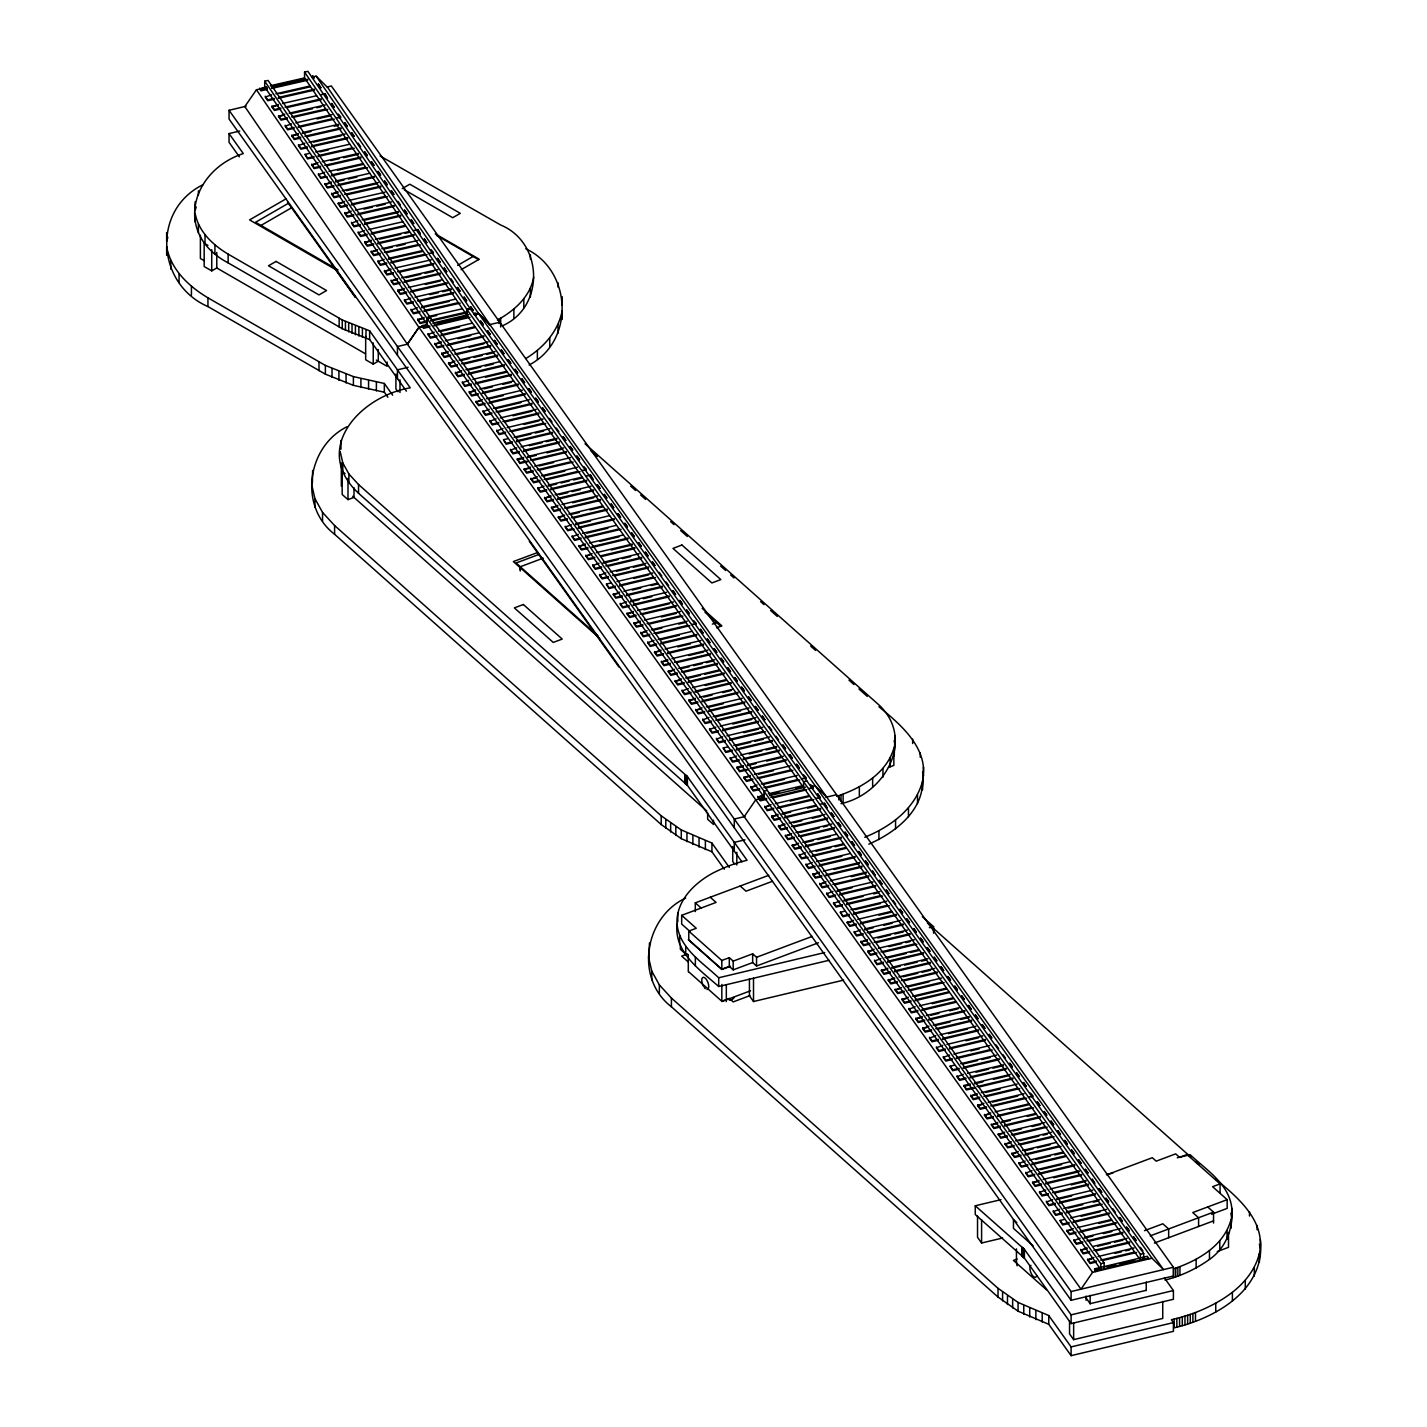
<?xml version="1.0" encoding="UTF-8"?>
<svg xmlns="http://www.w3.org/2000/svg" width="1427" height="1427" viewBox="0 0 1427 1427"><rect width="100%" height="100%" fill="white"/><g stroke="black" fill="none" stroke-linecap="round" stroke-linejoin="round"><path stroke-width="1.5" d="M387.912 397.241L384.327 392.211L353.397 385.344L325.374 374.159L207.95 306.573C156.399 284.258 151.458 210.019 202.991 184.707M406.427 391.159L369.629 339.555L342.266 328.692L228.142 262.871C173.256 234.028 191.182 170.669 243.286 153.563L229.051 133.585L239.7 131.052M341.338 486.161L341.338 462.847M353.985 487.677L353.985 497.399L347.992 499.628L342.159 494.455L342.159 471.142L345.084 473.728M378.28 349.561L378.28 361.209L373.232 364.117L365.669 359.747L365.669 336.451M529.114 364.973C575.027 341.374 572.191 270.345 525.814 248.815M749.443 978.868L749.443 995.814L753.51 1001.522L843.607 980.117M753.51 1001.522L753.51 978.226M724.345 869.204L711.93 851.794L681.268 838.666L661.2 824.538L334.596 534.287C298.404 506.46 307.073 446.526 347.029 426.727M312.37 483.218L312.638 470.464M741.951 861.854L687.386 785.296L358.534 493.26C311.068 448.934 360.442 396.135 410.262 387.823L369.629 330.814L342.266 319.951L228.142 254.131C212.801 244.962 198.353 231.477 195.107 213.122L195.107 221.881M1215.768 1179.273C1237.958 1197.503 1266.231 1221.227 1259.381 1253.602C1251.55 1283.765 1222.796 1301.816 1195.487 1312.519C1187.621 1315.462 1179.558 1317.834 1171.371 1319.761L1173.404 1322.597L1173.404 1331.337L1071.106 1355.65L1048.756 1324.31L1018.075 1311.181L998.026 1297.054L671.421 1006.802C634.373 978.316 644.612 917.293 685.691 898.029M649.053 957.749L649.463 942.962M829.033 960.282L718.691 986.503C700.3 970.199 673.954 952.362 677.022 924.214C675.774 901.275 693.986 883.384 712.697 873.163C723.65 867.634 735.083 863.014 747.07 860.285L687.386 776.556L358.534 484.52L348.901 473.996L342.819 462.972L340.215 451.699M841.02 803.651C885.899 793.983 916.865 736.831 876.677 702.94L585.052 443.779M894.23 755.757L894.997 735.743M868.811 844.16C894.265 833.083 922.948 811.535 922.556 781.104C929.405 748.711 901.133 725.005 878.943 706.757M922.556 789.845L923.519 767.012M1164.949 1280.126C1180.914 1276.059 1196.094 1269.031 1209.472 1259.399C1226.31 1247.715 1233.392 1228.058 1231.822 1208.259C1229.236 1183.893 1206.35 1170.051 1190.172 1154.711L1177.275 1157.779M1231.055 1228.255L1231.822 1208.259M1174.136 1319.083L1174.136 1327.823C1216.428 1317.942 1266.017 1289.17 1260.344 1239.528M167.833 237.31L166.656 241.288L166.656 232.547M196.213 206.933L195.107 210.643L195.107 201.885M497.452 320.023C514.148 310.854 530.166 296.834 533.698 277.23M502.322 325.838C545.043 307.215 543.473 242.608 500.663 225.002L380.117 155.971M525.814 358.516C543.312 347.885 558.332 331.332 562.149 310.694L562.149 319.434M836.793 796.355C861.07 788.186 887.112 773.398 894.23 746.999M864.744 837.257C890.073 827.018 915.331 808.806 922.556 781.104M1173.618 1277.593L1173.618 1268.853C1197.877 1260.665 1223.938 1245.896 1231.055 1219.514M744.18 816.69L755.739 799.816L764.212 797.8M474.067 314.208L478.313 313.191L489.853 324.571L1163.504 1269.584L1151.964 1258.204L1092.565 1272.313L1081.006 1289.187L407.355 344.175L244.82 106.561L256.432 89.776L267.099 87.35M286.113 198.799L249.582 219.901L335.63 269.578L355.448 297.387L287.54 202.135M288.361 203.33L255.54 222.291L338.056 269.917M260.998 225.43L291.875 207.593M207.95 245.39L204.168 243.214L204.168 266.51L211.731 270.88L216.779 267.973L216.779 252.436M402.253 188.578L409.817 184.208L460.297 213.336L452.716 217.707L404.126 189.648M457.621 265.404L473.068 256.485M461.153 269.667L479.222 259.232L435.235 233.832M539.014 554.407L516.075 563.005L597.913 635.746M520.284 570.122L520.284 566.751L543.223 558.135M712.376 624.116L716.55 622.547M716.586 627.844L721.866 625.864L702.155 608.366M888.468 767.423L893.855 765.389L893.855 754.794M695.306 911.585L695.306 902.845L768.761 875.304M689.776 931.26L681.678 924.072L681.678 915.331L716.086 902.417L710.254 897.244M772.542 881.244L746.018 891.197L740.185 886.006M818.456 942.783L756.542 966.008L752.653 962.565L733.193 969.861L729.304 966.4L721.83 969.201L688.777 939.84L688.777 931.1L696.269 928.281L681.678 915.331M687.511 953.932L681.678 956.126L688.153 961.887M688.777 931.1L721.83 960.46L729.304 957.66L733.193 961.12L733.193 969.861M733.193 961.12L752.653 953.825L756.542 957.267L756.542 966.008M730.463 966.257L721.83 969.504L688.296 939.697M756.542 957.267L812.266 936.38M750.495 990.802L721.83 1001.54L721.83 984.452M749.888 995.636L733.193 1001.915L729.304 998.454L721.83 1001.255L688.777 971.876M1106.906 1174.742L1152.303 1157.707L1156.191 1161.168L1175.652 1153.872L1179.54 1157.333L1187.014 1154.514L1220.067 1183.893L1220.067 1192.633M1017.183 1259.006L1013.455 1260.416L1046.508 1289.794M1220.067 1183.893L1212.593 1186.693L1227.166 1199.661L1227.166 1208.401L1211.612 1214.234M1144.472 1230.68L1162.827 1223.795L1168.659 1228.968L1168.659 1237.708M1227.166 1199.661L1192.758 1212.558L1198.591 1217.748L1198.591 1226.489M1150.287 1235.853L1213.539 1212.129L1213.539 1223.064M1154.372 1243.078L1213.556 1220.87M1217.285 1251.533L1228.504 1247.323L1228.504 1232.482M537.373 552.606L513.345 561.578L599.697 638.333M327.086 86.993L331.349 85.977L1173.404 1267.247L1173.404 1275.988L1071.106 1300.282L229.051 119.03L229.051 110.289L246.104 106.222M264.726 81.196L427.279 318.81L430.597 318.043L268.044 80.429L264.726 81.196L264.726 87.011L427.279 324.642L427.155 318.649L430.455 317.864L1104.106 1262.877L1104.106 1268.692M466.754 309.231L1140.405 1254.244L1140.405 1260.077L466.754 315.064L466.754 309.231L470.054 308.446L1143.705 1253.459L1143.705 1259.292L1142.349 1257.383M429.83 326.819L423.498 328.335L422.214 325.641L426.441 324.642M432.773 323.144L468.68 314.6M427.404 325.285L418.914 327.3L407.355 344.175L418.985 327.407L427.511 325.463M437.001 323.001L467.699 315.706M422.214 325.641L423.498 327.461L429.83 325.945M434.058 324.946L467.86 316.919M434.058 325.82L469.965 317.293M436.84 336.665L430.508 338.163L427.922 334.542L434.272 332.17M438.481 331.153L472.283 323.126M440.604 331.528L459.601 327.015M427.922 333.668L430.508 337.289L436.84 335.791M441.068 334.774L474.852 326.747M441.068 335.648L474.852 327.621M408.122 343.996L397.455 346.529L397.455 355.269M489.104 324.75L499.753 322.234M443.708 346.297L437.375 347.796L434.807 344.175L441.139 341.802M445.367 340.803L479.151 332.776M434.807 344.175L441.139 342.676M458.031 338.663L470.696 335.648M434.807 343.301L437.375 346.922L443.708 345.423M447.935 344.424L483.842 335.88M447.935 345.298L483.842 336.754M450.593 355.929L444.261 357.446L441.674 353.825L448.007 351.452M452.234 350.436L488.141 341.909M441.674 353.825L448.007 352.326M469.126 347.296L483.914 343.782M441.674 352.951L444.261 356.572L450.593 355.055M454.821 354.057L490.71 345.53M456.925 354.431L490.71 346.404M408.122 367.31L397.455 369.843L397.455 378.583M457.461 365.58L451.128 367.078L448.542 363.457L454.874 361.085M459.102 360.086L495.008 351.541M448.542 363.457L452.769 362.458M461.224 360.46L469.661 358.445M473.889 357.446L482.344 355.43M486.553 354.431L492.904 352.933M448.542 362.583L451.128 366.204L457.461 364.706M461.688 363.707L497.595 355.162M463.793 364.081L497.595 356.036M464.328 375.212L457.996 376.728L455.409 373.107L461.759 370.717M465.969 369.718L499.771 361.691M455.409 373.107L459.637 372.108M468.092 370.092L480.756 367.078M484.984 366.079L493.439 364.063M455.409 372.233L457.996 375.854L464.328 374.338M468.555 373.339L504.462 364.813M468.555 374.213L504.462 365.687M471.213 384.862L464.863 386.36L462.294 382.739L468.627 380.367M472.854 379.368L506.639 371.341M485.519 377.227L506.639 372.215M462.294 381.865L464.863 385.486L471.213 383.988M475.423 382.989L511.33 374.445M475.423 383.863L511.33 375.319M478.081 394.494L471.748 396.01L469.162 392.389L475.494 389.999M479.722 389L513.506 380.973M471.267 391.89L475.494 390.873M483.949 388.875L492.386 386.86M502.946 384.362L511.401 382.347M469.162 391.515L471.748 395.136L478.081 393.62M482.308 392.621L518.215 384.095M482.308 393.495L518.215 384.969M484.948 404.144L478.616 405.643L476.029 402.022L482.362 399.649M486.589 398.65L522.496 390.106M476.029 402.022L480.257 401.023M488.712 399.007L503.481 395.511M476.029 401.148L478.616 404.769L484.948 403.27M489.176 402.271L525.082 393.727M489.176 403.145L525.082 394.601M491.816 413.776L485.483 415.293L482.915 411.672L489.247 409.281M493.474 408.283L529.363 399.756M495.579 408.657L520.926 402.628M482.915 410.798L485.483 414.419L491.816 412.902M496.043 411.904L531.95 403.377M498.166 412.278L531.95 404.251M498.701 423.427L492.351 424.925L489.782 421.304L496.114 418.932M500.342 417.933L536.249 409.388M513.007 415.792L532.021 411.279M489.782 420.43L492.351 424.051L498.701 422.553M502.91 421.554L538.817 413.009M505.033 421.91L538.817 413.884M505.568 433.059L499.236 434.575L496.65 430.954L502.982 428.564M507.209 427.565L543.116 419.039M524.101 424.425L538.889 420.911M496.65 430.08L499.236 433.701L505.568 432.185M509.796 431.186L543.58 423.159M511.901 431.56L545.703 423.534M512.436 442.709L506.103 444.207L503.517 439.712L507.744 438.713M514.077 437.215L549.984 428.671M516.199 437.572L530.987 434.058M535.196 433.059L543.651 431.061M503.517 439.712L506.103 443.333L512.436 441.835M516.663 440.818L552.57 432.292M516.663 441.692L552.57 433.166M519.303 452.341L512.971 453.857L510.402 450.236L516.735 447.846M520.962 446.847L556.851 438.321M529.399 445.706L542.082 442.709M546.291 441.692L556.851 439.195M510.402 449.362L512.971 452.983L519.303 451.467M523.531 450.468L559.438 441.942M523.531 451.342L559.438 442.816M528.293 461.492L519.856 463.49L517.27 458.995L523.602 457.496M527.829 456.479L563.736 447.953M517.27 459.869L523.602 458.37M527.829 457.353L536.284 455.356M546.844 452.841L561.614 449.327M517.27 458.995L519.856 462.616L526.188 461.117M530.416 460.1L566.305 451.574M532.521 460.475L566.305 452.448M533.056 471.623L526.724 473.14L524.137 469.519L530.469 467.128M534.697 466.13L570.604 457.603M524.137 469.519L530.469 468.002M538.924 466.005L553.712 462.491M524.137 468.645L526.724 472.266L533.056 470.749M537.283 469.751L571.068 461.724M539.388 470.125L573.19 462.098M539.923 481.274L533.591 482.772L531.005 479.151L537.355 476.779M541.564 475.762L577.471 467.235M531.005 479.151L535.232 478.152M543.687 476.136L564.807 471.124M531.005 478.277L533.591 481.898L539.923 480.4M544.151 479.383L577.953 471.356M582.162 470.357L586.39 470.232M546.273 479.757L580.058 471.731M546.612 490.638L540.28 492.154L537.694 488.533L544.026 486.143M548.253 485.144L582.055 477.117M586.265 476.119L590.493 475.102L593.079 479.597L590.493 475.102M548.253 486.018L556.708 484.003M560.918 483.004L569.373 481.006M573.6 479.989L582.055 477.991M537.694 487.659L540.28 491.28L546.612 489.764M550.84 488.765L586.747 480.239M550.84 489.639L586.747 481.113M553.48 500.288L547.147 501.787L544.561 498.166L550.911 495.793M555.121 494.777L591.028 486.25M544.561 498.166L550.911 496.667M559.348 494.652L567.803 492.654M572.031 491.637L580.468 489.639M544.561 497.292L547.147 500.913L553.48 499.414M557.707 498.398L593.614 489.871M557.707 499.272L593.614 490.745M560.347 509.921L554.015 511.419L551.446 507.816L557.779 505.426M562.006 504.427L597.895 495.9M551.446 507.816L557.779 506.3M572.566 502.786L593.686 497.773M551.446 506.942L554.015 510.545L560.347 509.047M564.575 508.048L600.482 499.521M566.697 508.422L600.482 500.395M567.232 519.571L560.9 521.069L558.314 517.448L564.646 515.076M568.874 514.059L602.658 506.032M558.314 517.448L562.541 516.449M570.978 514.433L579.433 512.436M589.993 509.921L602.658 506.906M558.314 516.574L560.9 520.195L567.232 518.697M571.46 517.68L607.349 509.154M573.565 518.055L607.349 510.028M574.1 529.203L567.768 530.701L565.181 527.08L571.513 524.708M575.741 523.709L609.543 515.682M575.741 524.583L590.528 521.069M565.181 526.206L567.768 529.827L571.995 528.828M578.327 527.33L614.234 518.786M578.327 528.204L614.234 519.66M580.967 538.835L574.635 540.351L572.049 536.73L578.399 534.358M582.608 533.341L616.41 525.314M586.836 533.216L607.956 528.204M572.049 535.856L574.635 539.477L580.967 537.961M585.195 536.962L618.997 528.935M585.195 537.836L621.102 529.31M587.853 548.485L581.502 549.984L578.934 546.363L585.266 543.99M589.494 542.991L623.278 534.964M578.934 546.363L585.266 544.864M600.053 541.35L619.05 536.837M578.934 545.489L581.502 549.11L587.853 547.611M592.062 546.612L627.969 538.068M592.062 547.486L627.969 538.942M594.72 558.118L588.388 559.634L585.801 556.013L592.134 553.622M596.361 552.624L632.268 544.097M585.801 556.013L590.029 555.014M611.148 549.984L632.268 544.971M585.801 555.139L588.388 558.76L594.72 557.243M601.052 555.745L634.837 547.718M601.052 556.619L634.837 548.592M601.588 567.768L595.255 569.266L592.669 565.645L599.001 563.273M603.229 562.274L639.135 553.73M603.229 563.148L618.016 559.634M622.243 558.617L630.68 556.619M592.669 564.771L595.255 568.392L601.588 566.894M605.815 565.895L641.722 557.351M607.92 566.251L641.722 558.225M608.455 577.4L602.123 578.916L599.536 575.295L605.886 572.905M610.114 571.906L646.003 563.38M616.446 571.282L629.111 568.267M633.338 567.268L643.898 564.753M599.536 574.421L602.123 578.042L608.455 576.526M612.682 575.527L648.589 567.001M614.805 575.902L648.589 567.875M615.34 587.05L608.99 588.548L606.421 584.053L610.649 583.054M616.981 581.556L652.888 573.012M633.873 578.417L648.661 574.903M606.421 584.053L608.99 587.674L615.34 586.176M619.55 585.177L653.352 577.132M619.55 586.051L655.457 577.507M622.208 596.682L615.875 598.198L613.289 594.577L619.621 592.187M623.849 591.188L657.651 583.161M613.289 594.577L617.516 593.578M632.304 590.064L640.741 588.049M651.301 585.534L657.651 584.035M613.289 593.703L615.875 597.324L622.208 595.808M626.435 594.809L662.342 586.283M626.435 595.683L662.342 587.157M629.075 606.332L622.743 607.831L620.156 604.21L626.507 601.837M630.716 600.838L666.623 592.294M630.716 601.712L639.171 599.697M643.399 598.698L651.836 596.682M620.156 603.336L622.743 606.957L629.075 605.458M633.303 604.459L669.209 595.915M633.303 605.333L669.209 596.789M635.943 615.965L629.61 617.481L627.042 613.86L633.374 611.47M637.601 610.471L673.49 601.944M627.042 613.86L633.374 612.344M643.934 609.846L669.281 603.817M627.042 612.986L629.61 616.607L635.943 615.091M640.17 614.092L676.077 605.565M642.293 614.466L676.077 606.439M642.828 625.615L636.496 627.113L633.909 623.492L640.241 621.12M644.469 620.121L680.376 611.577M633.909 623.492L640.241 621.994M661.361 616.963L676.148 613.467M633.909 622.618L636.496 626.239L642.828 624.741M647.055 623.724L680.84 615.697M649.16 624.098L682.944 616.072M649.695 635.247L643.363 636.763L640.777 633.142L647.109 630.752M651.336 629.753L687.243 621.227M640.777 633.142L645.004 632.125M653.459 630.128L661.896 628.112M678.788 624.098L685.138 622.6M640.777 632.268L643.363 635.889L649.695 634.373M653.923 633.374L687.707 625.347M691.934 624.348L696.162 624.205M656.028 633.749L689.83 625.722M656.563 644.897L650.23 646.395L647.644 642.774L653.994 640.402M658.204 639.385L692.006 631.358M660.326 639.76L679.323 635.247M647.644 641.9L650.23 645.521L656.563 644.023M660.79 643.006L696.697 634.48M660.79 643.88L696.697 635.354M663.448 654.529L657.098 656.045L654.529 652.424L660.862 650.034M665.089 649.035L700.996 640.509M654.529 652.424L660.862 650.908M677.754 646.895L690.436 643.88M654.529 651.55L657.098 655.171L663.448 653.655M667.658 652.656L703.565 644.13M667.658 653.53L703.565 645.004M670.315 664.179L663.983 665.678L661.397 662.057L667.729 659.684M671.956 658.668L707.863 650.141M661.397 662.057L667.729 660.558M688.849 655.528L703.636 652.014M661.397 661.183L663.983 664.804L670.315 663.305M674.543 662.289L710.432 653.762M676.648 662.663L710.432 654.636M677.183 673.812L670.851 675.31L668.264 671.707L674.596 669.317M678.824 668.318L714.731 659.791M668.264 671.707L672.492 670.69M680.947 668.692L689.384 666.677M693.611 665.678L702.066 663.662M706.276 662.663L712.626 661.165M668.264 670.833L670.851 674.436L677.183 672.938M681.41 671.939L717.317 663.412M683.515 672.313L717.317 664.286M684.05 683.462L677.718 684.96L675.132 681.339L681.482 678.967M685.709 677.95L719.493 669.923M675.132 681.339L679.359 680.34M687.814 678.324L700.479 675.31M704.706 674.311L719.493 670.797M675.132 680.465L677.718 684.086L684.05 682.588M688.278 681.571L724.185 673.045M688.278 682.445L724.185 673.919M690.936 693.094L684.585 694.592L682.017 690.971L688.349 688.599M692.577 687.6L726.361 679.573M705.241 685.459L726.361 680.447M682.017 690.097L684.585 693.718L690.936 692.22M695.145 691.221L731.052 682.677M695.145 692.095L731.052 683.551M697.803 702.726L691.471 704.242L688.884 700.621L695.217 698.249M699.444 697.232L733.246 689.205M688.884 700.621L695.217 699.123M703.672 697.107L712.109 695.092M722.668 692.594L731.123 690.579M688.884 699.747L691.471 703.368L697.803 701.852M702.03 700.853L737.937 692.327M702.03 701.727L737.937 693.201M704.67 712.376L698.338 713.875L695.752 710.254L702.102 707.881M706.311 706.882L742.218 698.338M695.752 710.254L699.979 709.255M708.434 707.257L723.221 703.743M695.752 709.38L698.338 713.001L704.67 711.502M708.898 710.503L744.805 701.959M708.898 711.377L744.805 702.833M711.538 722.008L705.206 723.525L702.637 719.904L708.969 717.513M713.197 716.515L749.086 707.988M715.302 716.889L740.649 710.86M702.637 719.03L705.206 722.651L711.538 721.134M715.765 720.136L751.672 711.609M717.888 720.51L751.672 712.483M718.423 731.659L712.091 733.157L709.504 729.536L715.837 727.164M720.064 726.165L755.971 717.62M732.729 724.024L751.744 719.511M709.504 728.662L712.091 732.283L718.423 730.785M722.651 729.786L758.54 721.241M722.651 730.66L758.54 722.116M725.291 741.291L718.958 742.807L716.372 739.186L722.704 736.796M726.932 735.797L762.839 727.271M743.824 732.657L758.611 729.143M716.372 738.312L718.958 741.933L725.291 740.417M729.518 739.418L763.302 731.391M729.518 740.292L765.425 731.766M732.158 750.941L725.826 752.439L723.239 747.944L727.467 746.945M733.799 745.447L769.706 736.903M735.922 745.822L750.709 742.308M754.919 741.291L763.374 739.293M723.239 747.944L725.826 751.565L732.158 750.067M736.386 749.068L772.292 740.524M736.386 749.942L772.292 741.398M739.043 760.573L732.693 762.089L730.125 758.468L736.457 756.078M740.684 755.079L776.591 746.553M749.121 753.955L761.804 750.941M766.031 749.942L776.591 747.427M730.125 757.594L732.693 761.215L739.043 759.699M743.253 758.7L779.16 750.174M743.253 759.574L779.16 751.048M748.016 769.724L739.578 771.722L736.992 767.227L743.324 765.728M747.552 764.729L783.459 756.185M736.992 768.101L743.324 766.602M747.552 765.603L756.007 763.588M766.567 761.073L781.336 757.559M736.992 767.227L739.578 770.848L745.911 769.349M750.138 768.35L786.027 759.806M752.243 768.707L786.027 760.68M752.778 779.856L746.446 781.372L743.859 777.751L750.192 775.36M754.419 774.362L790.326 765.835M743.859 777.751L750.192 776.234M758.647 774.237L773.434 770.723M743.859 776.877L746.446 780.498L752.778 778.981M757.006 777.983L790.79 769.956M759.11 778.357L792.913 770.33M759.646 789.506L753.313 791.004L750.727 787.383L757.077 785.011M761.287 784.012L797.194 775.467M750.727 787.383L754.954 786.384M763.409 784.368L784.529 779.356M750.727 786.509L753.313 790.13L759.646 788.632M763.873 787.615L797.675 779.588M801.885 778.589L806.112 778.464M765.996 787.989L799.78 779.963M767.28 790.362L763.98 791.147L763.98 796.98M806.879 780.961L803.579 781.746L803.579 787.561M766.656 799.334L760.323 800.832L757.737 797.211L764.087 794.839M768.297 793.84L802.099 785.813M757.737 797.211L761.964 796.212M770.419 794.215L778.857 792.199M795.767 788.186L802.099 786.687M763.267 797.158L759.039 799.031M769.599 795.642L805.506 787.115M810.893 786.705L815.138 785.706L826.679 797.087M757.737 796.337L760.323 799.958L766.656 798.46M770.883 797.461L804.667 789.416M808.895 788.418L813.122 788.293L811.838 785.599M772.988 797.836L806.79 789.791M773.666 809.163L767.334 810.661L764.747 807.058L771.079 804.667M775.307 803.669L809.109 795.642M764.747 807.058L768.975 806.041M790.094 801.029L809.109 796.516M764.747 806.184L767.334 809.787L773.666 808.288M777.893 807.29L811.678 799.263M815.905 798.246L820.133 798.121L817.546 793.626L820.133 797.247M777.893 808.164L813.8 799.637M744.948 816.512L734.281 819.044L734.281 827.785M825.93 797.265L836.579 794.732M780.533 818.813L774.201 820.311L771.615 816.69L777.965 814.318M782.174 813.301L815.976 805.274M820.204 804.275L824.431 803.276L827 807.771L824.431 803.276M771.615 816.69L777.965 815.192M782.174 814.175L790.629 812.177M807.521 808.164L815.976 806.148M771.615 815.816L774.201 819.437L780.533 817.939M784.761 816.922L820.668 808.395M784.761 817.796L820.668 809.27M787.419 828.445L781.068 829.943L778.5 826.322L784.832 823.95M789.06 822.951L824.967 814.425M778.5 826.322L784.832 824.824M793.287 822.826L801.724 820.81M812.284 818.295L820.739 816.298M778.5 825.448L781.068 829.069L787.419 827.571M791.628 826.572L827.535 818.028M793.751 826.947L827.535 818.902M744.948 839.825L734.281 842.358L734.281 851.098M794.286 838.077L787.954 839.593L785.367 835.972L791.7 833.6M795.927 832.583L831.834 824.057M785.367 835.972L789.595 834.973M800.155 832.458L819.152 827.945M823.379 826.947L827.606 825.93M785.367 835.098L787.954 838.719L794.286 837.203M798.514 836.204L834.42 827.678M800.618 836.579L834.42 828.552M801.153 847.727L794.821 849.226L792.235 845.605L798.567 843.232M802.795 842.233L836.597 834.206M792.235 845.605L796.462 844.606M804.917 842.608L813.354 840.592M817.582 839.593L830.264 836.579M792.235 844.73L794.821 848.351L801.153 846.853M805.381 845.854L841.288 837.31M805.381 846.728L841.288 838.184M808.021 857.359L801.689 858.876L799.12 855.255L805.452 852.864M809.68 851.865L843.464 843.839M816.012 851.241L830.799 847.727M835.009 846.728L843.464 844.713M799.12 854.381L801.689 858.002L805.916 857.003M812.248 855.486L846.05 847.46M812.248 856.361L846.05 848.334M814.906 867.01L808.556 868.508L805.987 864.887L812.32 862.514M816.547 861.516L850.331 853.489M820.775 861.373L841.894 856.361M805.987 864.013L808.556 867.634L814.906 866.135M819.134 865.137L855.023 856.592M819.134 866.011L855.023 857.466M821.774 876.642L815.441 878.158L812.855 874.537L819.187 872.147M823.415 871.148L859.322 862.621M812.855 874.537L819.187 873.021M833.974 869.507L859.322 863.496M812.855 873.663L815.441 877.284L821.774 875.768M826.001 874.769L861.908 866.243M826.001 875.643L861.908 867.117M828.641 886.292L822.309 887.79L819.722 884.169L826.072 881.797M830.282 880.798L866.189 872.254M819.722 884.169L823.95 883.17M851.402 876.642L866.189 873.128M819.722 883.295L822.309 886.916L828.641 885.418M832.869 884.419L868.775 875.875M834.973 884.776L868.775 876.749M835.526 895.924L829.176 897.44L826.608 893.819L832.94 891.429M837.167 890.43L873.074 881.904M837.167 891.304L851.937 887.79M826.608 892.945L829.176 896.566L835.526 895.05M839.736 894.051L875.643 885.525M839.736 894.925L875.643 886.399M842.394 905.574L836.061 907.073L833.475 903.452L839.807 901.079M844.035 900.08L879.942 891.536M844.035 900.954L863.05 896.424M873.609 893.926L877.819 892.91M833.475 902.577L836.061 906.199L842.394 904.7M846.621 903.683L880.405 895.657M846.621 904.575L882.51 896.031M849.261 915.206L842.929 916.723L840.342 912.228L844.57 911.211M850.902 909.712L886.809 901.186M855.13 909.588L880.477 903.559M840.342 912.228L842.929 915.849L849.261 914.332M853.489 913.334L887.273 905.307M853.489 914.208L889.396 905.681M856.129 924.857L849.796 926.355L847.21 922.734L853.56 920.361M857.77 919.345L891.572 911.318M847.21 922.734L851.437 921.735M878.907 915.206L891.572 912.192M847.21 921.86L849.796 925.481L856.129 923.982M860.356 922.966L896.263 914.439M860.356 923.84L896.263 915.313M863.014 934.489L856.664 936.005L854.095 932.384L860.427 929.994M864.655 928.995L900.562 920.469M864.655 929.869L873.092 927.853M883.652 925.356L892.107 923.34M854.095 931.51L856.664 935.131L863.014 933.615M867.224 932.616L903.13 924.09M869.346 932.99L903.13 924.964M869.881 944.139L863.549 945.637L860.963 942.016L867.295 939.644M873.627 938.128L907.429 930.101M860.963 942.016L867.295 940.518M877.855 938.003L890.537 934.988M894.747 933.989L903.202 931.974M677.022 924.214C679.627 948.58 702.494 962.422 718.691 977.763L824.681 952.576M929.387 927.693L933.579 926.694L933.579 933.24M860.963 941.142L863.549 944.763L869.881 943.265M874.109 942.248L910.016 933.722M876.214 942.623L910.016 934.596M876.749 953.771L870.416 955.287L867.83 951.666L874.162 949.276M878.39 948.277L914.297 939.751M867.83 951.666L872.058 950.65M888.95 946.636L901.632 943.622M905.86 942.623L910.069 941.624M867.83 950.792L870.416 954.413L876.749 952.897M880.976 951.898L914.761 943.871M883.081 952.273L916.883 944.246M883.438 963.154L877.106 964.652L874.519 961.031L880.851 958.659M885.079 957.642L918.863 949.615M887.184 958.016L906.199 953.504M910.426 952.505L918.863 950.489M874.519 960.157L877.106 963.778L883.438 962.28M887.665 961.263L923.554 952.737M887.665 962.137L923.554 953.611M890.305 972.786L883.973 974.302L881.387 970.681L887.719 968.291M891.946 967.292L927.853 958.766M881.387 970.681L887.719 969.165M891.946 968.166L900.401 966.15M904.629 965.151L917.293 962.137M921.521 961.138L925.748 960.139M881.387 969.807L883.973 973.428L890.305 971.912M894.533 970.913L930.44 962.387M894.533 971.787L930.44 963.261M897.173 982.436L890.84 983.934L888.254 980.313L894.604 977.941M898.814 976.924L934.721 968.398M888.254 980.313L894.604 978.815M903.041 976.799L917.829 973.285M922.056 972.286L930.511 970.271M888.254 979.439L890.84 983.06L897.173 981.562M901.4 980.545L937.307 972.019M903.523 980.92L937.307 972.893M904.058 992.068L897.708 993.567L895.139 989.963L901.472 987.573M905.699 986.574L941.606 978.048M895.139 989.963L899.367 988.947M907.804 986.949L928.923 981.919M895.139 989.089L897.708 992.693L904.058 991.194M908.268 990.195L942.07 982.168M910.39 990.57L944.175 982.543M910.925 1001.718L904.593 1003.217L902.007 999.596L908.339 997.223M912.567 996.207L946.351 988.18M902.007 999.596L906.234 998.597M914.671 996.581L946.351 989.054M902.007 998.722L904.593 1002.343L910.925 1000.844M915.153 999.828L948.937 991.801M915.153 1000.702L948.937 992.675M917.793 1011.351L911.461 1012.849L908.874 1009.228L915.206 1006.856M919.434 1005.857L953.236 997.83M932.116 1003.716L953.236 998.704M908.874 1008.354L911.461 1011.975L917.793 1010.477M922.02 1009.478L955.805 1001.451M922.02 1010.352L955.805 1002.325M924.66 1020.983L918.328 1022.499L915.759 1018.878L922.092 1016.506M926.319 1015.489L960.103 1007.462M915.759 1018.878L922.092 1017.38M930.529 1015.364L938.984 1013.348M949.544 1010.851L957.999 1008.835M915.759 1018.004L918.328 1021.625L924.66 1020.109M928.888 1019.11L964.795 1010.584M928.888 1019.984L964.795 1011.458M931.546 1030.633L925.195 1032.131L922.627 1028.51L928.959 1026.138M933.187 1025.139L969.094 1016.595M922.627 1028.51L926.854 1027.511M935.291 1025.514L950.079 1022M960.639 1019.484L969.094 1017.469M922.627 1027.636L925.195 1031.257L931.546 1029.759M935.773 1028.76L971.662 1020.216M937.878 1029.135L971.662 1021.09M938.413 1040.265L932.081 1041.781L929.494 1038.16L935.827 1035.77M940.054 1034.771L975.961 1026.245M948.509 1033.647L967.506 1029.117M929.494 1037.286L932.081 1040.907L938.413 1039.391M942.641 1038.392L978.547 1029.866M942.641 1039.266L978.547 1030.74M945.28 1049.915L938.948 1051.414L936.362 1047.793L942.712 1045.42M946.922 1044.421L982.828 1035.877M965.936 1040.765L978.601 1037.768M936.362 1046.919L938.948 1050.54L945.28 1049.041M949.508 1048.042L985.415 1039.498M949.508 1048.916L985.415 1040.372M952.166 1059.547L945.816 1061.064L943.247 1057.443L949.579 1055.052M953.807 1054.054L989.714 1045.527M970.699 1050.914L979.154 1048.916M943.247 1056.569L945.816 1060.19L952.166 1058.673M956.375 1057.675L990.177 1049.648M956.375 1058.549L992.282 1050.022M959.033 1069.198L952.701 1070.696L950.114 1066.201L954.342 1065.202M960.674 1063.704L996.581 1055.159M962.779 1064.06L977.566 1060.564M981.794 1059.547L990.249 1057.55M950.114 1066.201L952.701 1069.822L959.033 1068.324M963.261 1067.325L999.15 1058.78M963.261 1068.199L999.15 1059.655M965.901 1078.83L959.568 1080.346L956.982 1076.725L963.314 1074.335M967.542 1073.336L1003.449 1064.81M975.997 1072.212L988.661 1069.198M992.889 1068.181L1003.449 1065.684M956.982 1075.851L959.568 1079.472L965.901 1077.956M970.128 1076.957L1006.035 1068.431M970.128 1077.831L1006.035 1069.305M974.891 1087.98L966.436 1089.978L963.849 1085.483L970.199 1083.985M974.409 1082.986L1010.316 1074.442M963.849 1086.357L970.199 1084.859M974.409 1083.86L982.864 1081.844M993.424 1079.329L1008.211 1075.815M963.849 1085.483L966.436 1089.104L972.768 1087.606M976.996 1086.589L1012.902 1078.063M979.118 1086.964L1012.902 1078.937M979.653 1098.112L973.303 1099.628L970.735 1096.007L977.067 1093.617M981.294 1092.618L1017.201 1084.092M970.735 1096.007L977.067 1094.491M985.522 1092.493L1000.291 1088.979M970.735 1095.133L973.303 1098.754L979.653 1097.238M983.863 1096.239L1017.665 1088.212M985.986 1096.614L1019.77 1088.587M986.521 1107.762L980.188 1109.261L977.602 1105.64L983.934 1103.267M988.162 1102.25L1024.069 1093.724M977.602 1105.64L981.83 1104.641M992.389 1102.126L1017.736 1096.114M977.602 1104.766L980.188 1108.387L986.521 1106.888M990.748 1105.871L1024.532 1097.845M1028.76 1096.846L1032.987 1096.721M992.853 1106.246L1026.655 1098.219M993.388 1117.395L987.056 1118.911L984.469 1115.29L990.802 1112.899M995.029 1111.901L1028.831 1103.874M984.469 1115.29L988.697 1114.273M1009.817 1109.261L1028.831 1104.748M984.469 1114.416L987.056 1118.037L993.388 1116.52M997.616 1115.522L1031.4 1107.495M997.616 1116.396L1033.523 1107.869M1000.256 1127.045L993.923 1128.543L991.355 1124.922L997.687 1122.55M1001.915 1121.533L1035.699 1113.506M991.355 1124.922L997.687 1123.424M1001.915 1122.407L1010.352 1120.409M1027.244 1116.396L1035.699 1114.38M991.355 1124.048L993.923 1127.669L1000.256 1126.171M1004.483 1125.154L1040.39 1116.628M1004.483 1126.028L1040.39 1117.502M1007.141 1136.677L1000.809 1138.193L998.222 1134.572L1004.554 1132.182M1008.782 1131.183L1044.689 1122.657M998.222 1134.572L1004.554 1133.056M1013.009 1131.058L1021.447 1129.042M1032.006 1126.527L1040.461 1124.53M998.222 1133.698L1000.809 1137.319L1007.141 1135.803M1011.368 1134.804L1045.153 1126.777M1013.473 1135.178L1047.257 1127.152M1014.008 1146.327L1007.676 1147.825L1005.09 1144.204L1011.422 1141.832M1015.649 1140.815L1051.556 1132.289M1005.09 1144.204L1009.317 1143.205M1019.877 1140.69L1038.892 1136.177M1043.101 1135.178L1047.329 1134.162M1005.09 1143.33L1007.676 1146.951L1014.008 1145.453M1018.236 1144.436L1052.02 1136.409M1020.341 1144.811L1054.143 1136.784M1020.876 1155.959L1014.543 1157.458L1011.957 1153.854L1018.307 1151.464M1022.517 1150.465L1056.319 1142.438M1011.957 1153.854L1016.185 1152.838M1024.64 1150.84L1033.077 1148.824M1037.304 1147.825L1049.987 1144.811M1011.957 1152.98L1014.543 1156.583L1020.876 1155.085M1025.103 1154.086L1058.905 1146.059M1025.103 1154.96L1061.01 1146.434M1027.761 1165.609L1021.411 1167.108L1018.842 1163.487L1025.175 1161.114M1029.402 1160.097L1063.186 1152.071M1035.734 1159.473L1050.522 1155.959M1054.749 1154.96L1063.186 1152.945M1018.842 1162.613L1021.411 1166.234L1027.761 1164.735M1031.971 1163.718L1065.773 1155.692M1031.971 1164.593L1065.773 1156.566M1034.629 1175.242L1028.296 1176.74L1025.71 1173.119L1032.042 1170.746M1036.27 1169.748L1070.054 1161.721M1040.497 1169.623L1061.617 1164.593M1025.71 1172.245L1028.296 1175.866L1034.629 1174.367M1038.856 1173.369L1074.745 1164.824M1038.856 1174.243L1074.745 1165.698M1041.496 1184.874L1035.164 1186.39L1032.577 1182.769L1038.91 1180.397M1043.137 1179.38L1079.044 1170.853M1032.577 1182.769L1038.91 1181.271M1053.697 1177.757L1079.044 1171.728M1032.577 1181.895L1035.164 1185.516L1041.496 1184M1045.723 1183.001L1081.63 1174.475M1045.723 1183.875L1081.63 1175.349M1164.396 1277.896L1173.404 1290.543L1173.404 1299.284L1071.106 1323.596L1024.372 1258.043L975.265 1214.52L975.265 1205.779L1000.969 1199.661M1106.424 1174.599L1112.864 1173.083M1048.363 1194.524L1042.031 1196.022L1039.445 1192.401L1045.795 1190.029M1050.004 1189.03L1085.911 1180.486M1071.142 1184.874L1085.911 1181.36M1039.445 1191.527L1042.031 1195.148L1048.363 1193.65M1052.591 1192.651L1088.498 1184.107M1054.714 1193.026L1088.498 1184.981M1055.249 1204.156L1048.899 1205.672L1046.33 1202.051L1052.662 1199.661M1056.89 1198.662L1092.797 1190.136M1056.89 1199.536L1071.677 1196.022M1046.33 1201.177L1048.899 1204.798L1055.249 1203.282M1059.458 1202.283L1095.365 1193.757M1059.458 1203.157L1095.365 1194.631M1062.116 1213.806L1055.784 1215.305L1053.197 1211.684L1059.53 1209.311M1063.757 1208.312L1099.664 1199.768M1067.985 1208.17L1082.772 1204.656M1093.332 1202.158L1097.559 1201.159M1053.197 1210.809L1055.784 1214.431L1062.116 1212.932M1066.344 1211.933L1100.128 1203.889M1066.344 1212.807L1102.25 1204.263M1068.984 1223.438L1062.651 1224.955L1060.065 1220.46L1064.292 1219.461M1070.625 1217.944L1106.531 1209.418M1081.184 1216.303L1100.199 1211.791M977.531 1216.107L977.531 1237.298L981.598 1243.006L1002.61 1238.012M1060.065 1220.46L1062.651 1224.081L1068.984 1222.564M1073.211 1221.566L1109.118 1213.039M1073.211 1222.44L1109.118 1213.913M1075.851 1233.089L1069.519 1234.587L1066.95 1230.966L1073.282 1228.593M1077.51 1227.595L1111.294 1219.55M1066.95 1230.966L1071.16 1229.967M1098.629 1223.438L1111.294 1220.424M1066.95 1230.092L1069.519 1233.713L1075.851 1232.214M1080.078 1231.216L1115.985 1222.671M1080.078 1232.09L1115.985 1223.545M1082.736 1242.721L1076.404 1244.237L1073.817 1240.616L1080.15 1238.226M1084.377 1237.227L1120.284 1228.701M1084.377 1238.101L1092.814 1236.103M1103.392 1233.588L1111.829 1231.572M1073.817 1239.742L1076.404 1243.363L1082.736 1241.847M1086.964 1240.848L1122.853 1232.322M1089.069 1241.222L1122.853 1233.196M1089.604 1252.371L1083.271 1253.869L1080.685 1250.248L1087.017 1247.876M1093.367 1246.36L1127.152 1238.333M1080.685 1250.248L1087.017 1248.75M1097.577 1246.235L1110.26 1243.22M1114.487 1242.221L1122.924 1240.224M1080.685 1249.374L1083.271 1252.995L1089.604 1251.497M1093.831 1250.48L1129.738 1241.954M1095.936 1250.855L1129.738 1242.828M1096.471 1262.003L1090.139 1263.519L1087.552 1259.898L1093.903 1257.508M1098.112 1256.509L1134.019 1247.983M1087.552 1259.898L1091.78 1258.882M1115.022 1253.37L1121.354 1251.871M1125.582 1250.855L1129.792 1249.856M1087.552 1259.024L1090.139 1262.645L1096.471 1261.129M1100.699 1260.13L1134.501 1252.103M1102.803 1260.505L1136.606 1252.478M427.155 318.649L1100.806 1263.662L1104.106 1262.877M1140.405 1254.244L1143.705 1253.459M1094.563 1268.853L1095.865 1271.528L1094.563 1268.853L1147.362 1256.295L1148.664 1258.989M1094.563 1269.727L1098.79 1268.728M1107.245 1266.712L1115.682 1264.714M1119.91 1263.698L1134.697 1260.184M1095.865 1270.654L1148.664 1258.115M229.051 110.289L1071.106 1291.542L1173.404 1267.247M1146.238 1290.329L1090.139 1303.654L1086.054 1297.928M975.265 1205.779L1024.372 1249.303L1071.106 1314.856L1173.404 1290.543M1069.554 1321.188L1069.554 1333.906L1073.639 1339.632L1162.737 1318.459L1162.737 1301.495M648.5 957.035L651.764 971.127L659.363 984.915L671.421 998.062L998.026 1288.313L1018.075 1302.441L1048.756 1315.551L1071.106 1346.91L1173.404 1322.597M304.557 72.099L307.875 71.35L470.428 308.963L467.111 309.73L304.557 72.099L304.557 77.932L467.111 315.545L467.111 309.73M267.366 89.402L260.998 90.846L259.75 89.027L266.118 86.69M270.363 85.727L304.361 77.986M271.362 86.369L305.503 78.592M311.907 77.129L316.17 76.166L327.782 87.636L490.335 325.267L478.723 313.779L316.17 76.166M259.75 88.153L260.998 89.972L267.366 88.528M271.612 87.546L307.733 79.323M271.612 88.42L307.733 80.197M274.127 99.284L267.759 100.728L265.261 97.09L271.647 94.771M275.893 93.79L309.873 86.048M280.138 93.7L309.873 86.922M265.261 96.215L267.759 99.854L274.127 98.409M278.372 97.446L314.493 89.205M278.372 98.32L314.493 90.079M280.762 108.969L274.394 110.432L271.897 106.793L278.265 104.456M282.528 103.493L316.509 95.752M320.754 94.771L324.999 93.807L327.496 98.32L324.999 93.807M271.897 106.793L278.265 105.33M271.897 105.919L274.394 109.558L280.762 108.095M285.008 107.132L321.129 98.909M287.13 107.524L321.129 99.783M287.398 118.673L281.03 120.136L278.533 116.479L284.901 114.16M289.146 113.197L325.267 104.956M278.533 116.479L282.778 115.516M291.286 113.571L312.513 108.737M316.776 107.774L321.021 106.793M278.533 115.605L281.03 119.262L287.398 117.799M291.643 116.836L325.624 109.076M293.766 117.228L327.764 109.469M294.033 128.376L287.648 129.821L285.168 126.182L291.536 123.864M295.781 122.883L331.902 114.659M317.026 118.923L329.78 116.015M285.168 125.308L287.648 128.947L294.033 127.502M298.279 126.521L332.259 118.78M336.522 117.817L340.768 117.71M298.279 127.395L334.382 119.172M300.669 138.062L294.283 139.525L291.804 135.886L298.172 133.549M302.417 132.586L338.538 124.345M291.804 135.886L298.172 134.423M302.417 133.46L310.925 131.516M334.275 126.182L338.538 125.219M291.804 135.012L294.283 138.651L300.669 137.188M304.914 136.225L341.017 127.984M307.037 136.617L341.017 128.858M307.287 147.766L300.919 149.211L298.439 145.572L304.807 143.253M309.053 142.272L345.173 134.049M313.298 142.183L340.91 135.886M298.439 144.698L300.919 148.337L307.287 146.892M311.55 145.929L347.653 137.688M311.55 146.803L347.653 138.562M313.922 157.452L307.554 158.914L305.057 154.401L309.32 153.42M315.688 151.976L349.669 144.234M319.933 151.886L328.424 149.942M305.057 154.401L307.554 158.04L313.922 156.578M318.167 155.614L352.166 147.873M318.167 156.488L354.288 148.247M320.558 167.155L314.19 168.6L311.692 164.961L318.078 162.642M322.324 161.679L358.427 153.438M311.692 164.961L315.938 163.998M330.814 160.609L339.305 158.665M343.568 157.701L358.427 154.312M311.692 164.087L314.19 167.726L320.558 166.281M324.803 165.318L360.924 157.077M326.926 165.71L360.924 157.951M327.193 176.859L320.825 178.304L318.328 174.665L324.696 172.328M328.959 171.365L362.94 163.623M337.45 170.312L362.94 164.497M318.328 173.791L320.825 177.43L325.071 176.466M331.439 175.004L365.437 167.262M331.439 175.878L367.56 167.655M333.829 186.545L327.461 188.007L324.964 184.368L331.332 182.032M335.577 181.068L369.575 173.309M324.964 184.368L331.332 182.906M335.577 181.942L344.085 179.998M348.331 179.035L356.821 177.091M324.964 183.494L327.461 187.133L333.829 185.671M338.074 184.707L374.195 176.466M338.074 185.581L374.195 177.34M340.464 196.248L334.079 197.693L331.599 194.054L337.967 191.735M342.212 190.754L378.333 182.531M331.599 194.054L337.967 192.609M346.458 190.665L376.211 183.887M331.599 193.18L334.079 196.819L340.464 195.374M344.71 194.393L380.813 186.17M346.832 194.786L380.813 187.044M347.1 205.934L340.714 207.397L338.235 203.758L344.603 201.421M348.848 200.458L384.969 192.217M338.235 203.758L342.48 202.777M338.235 202.884L340.714 206.523L347.1 205.06M351.345 204.097L385.326 196.355M351.345 204.971L387.448 196.73M353.718 215.638L347.35 217.082L344.87 213.444L351.238 211.125M355.484 210.161L391.604 201.921M344.87 213.444L349.116 212.48M363.974 209.091L372.483 207.147M376.728 206.184L385.219 204.239M344.87 212.569L347.35 216.208L353.718 214.763M357.981 213.8L394.084 205.559M357.981 214.674L394.084 206.433M360.353 225.341L353.985 226.786L351.488 223.147L357.874 220.81M362.119 219.847L398.222 211.624M364.242 220.24L398.222 212.498M351.488 222.273L353.985 225.912L360.353 224.467M364.599 223.486L400.719 215.263M364.599 224.36L400.719 216.137M366.989 235.027L360.621 236.49L358.123 232.851L364.509 230.514M368.755 229.551L402.735 221.791M358.123 231.977L360.621 235.616L366.989 234.153M371.234 233.19L405.232 225.43M371.234 234.064L405.232 226.304M373.624 244.73L367.256 246.175L364.759 242.536L371.127 240.218M375.39 239.237L409.371 231.495M413.616 230.532L417.861 229.551L420.359 234.064L417.861 229.551M364.759 242.536L371.127 241.092M379.636 239.147L400.88 234.296M405.125 233.332L409.371 232.369M364.759 241.662L367.256 245.301L373.624 243.856M377.87 242.875L413.991 234.652M377.87 243.749L413.991 235.526M380.081 254.149L373.696 255.611L371.216 251.973L377.584 249.636M381.83 248.673L417.95 240.432M371.216 251.973L375.462 250.991M383.952 249.065L392.461 247.121M396.706 246.157L405.197 244.213M371.216 251.098L373.696 254.737L380.081 253.275M384.327 252.311L418.307 244.57M386.449 252.704L420.43 244.945M386.699 263.852L380.331 265.297L377.852 261.658L384.22 259.339M388.465 258.358L422.446 250.617M388.465 259.232L422.446 251.491M377.852 260.784L380.331 264.423L386.699 262.978M390.962 262.015L424.943 254.256M429.188 253.292L433.433 253.203M390.962 262.889L427.065 254.648M393.335 273.556L386.967 275.001L384.469 271.362L390.855 269.025M395.101 268.062L431.204 259.821M384.469 271.362L390.855 269.899M384.469 270.488L386.967 274.127L393.335 272.682M397.58 271.701L433.701 263.478M399.721 272.093L433.701 264.352M399.97 283.242L393.602 284.704L391.105 281.048L397.491 278.729M401.736 277.766L437.839 269.525M393.228 280.566L397.491 279.603M405.981 277.659L420.858 274.269M425.103 273.306L433.594 271.362M391.105 280.174L393.602 283.83L399.97 282.368M404.216 281.404L440.337 273.163M404.216 282.278L440.337 274.038M406.606 292.945L400.238 294.39L397.741 290.751L404.109 288.432M408.372 287.451L442.352 279.71M397.741 290.751L404.109 289.306M425.353 284.455L440.23 281.065M397.741 289.877L400.238 293.516L406.606 292.071M410.851 291.09L446.972 282.867M410.851 291.964L446.972 283.741M413.241 302.631L406.873 304.094L404.376 300.455L410.744 298.118M414.989 297.155L451.11 288.914M429.866 294.64L438.357 292.696M442.62 291.732L451.11 289.788M404.376 299.581L406.873 303.22L413.241 301.757M417.487 300.794L453.608 292.553M419.609 301.186L453.608 293.427M419.877 312.335L413.491 313.779L411.012 310.141L417.38 307.822M421.625 306.841L455.623 299.099M421.625 307.715L449.237 301.418M411.012 309.267L413.491 312.905L419.877 311.461M424.122 310.497L458.103 302.738M424.122 311.371L460.225 303.13M426.512 322.02L420.127 323.483L417.647 319.844L424.015 317.507M428.261 316.544L462.259 308.803M417.647 319.844L424.015 318.382M428.261 317.418L436.751 315.474M417.647 318.97L420.127 322.609L426.512 321.146M430.758 320.183L466.861 311.96M430.758 321.057L466.861 312.834M474.46 314.743L478.723 313.779M166.656 255.326L166.656 246.586C170.723 269.525 188.774 286.381 207.95 297.833L325.374 365.419L353.397 376.603L384.327 383.471L392.675 395.19M311.692 484.538L314.939 498.629L322.538 512.4L334.596 525.546L661.2 815.798L681.268 829.925L711.93 843.054L729.322 867.438M436.466 235.348L478.527 259.625M203.99 260.588L200.386 258.501L200.386 235.187M216.601 267.866L365.49 353.825M376.3 360.068L387.109 366.311L387.109 362.066M590.653 450.557L597.324 456.479M630.645 486.108L635.657 490.549M640.652 494.991L645.646 499.432M670.654 521.64L673.972 524.601M680.643 530.523L687.315 536.445M720.635 566.073L725.63 570.515M730.642 574.956L733.977 577.917M760.627 601.605L763.962 604.584M770.634 610.506L777.287 616.428M810.625 646.039L815.62 650.48M848.958 680.108L853.952 684.55M858.947 688.991L867.277 696.394M704.992 612.272L720.76 626.292M922.306 916.669L933.579 926.694M927.479 923.073L1190.778 1157.047M1195.772 1161.489L1199.108 1164.45M1207.706 1206.957L1213.539 1212.129M352.683 496.239L706.829 810.982M695.306 902.845L701.139 908.036M1016.755 1222.564L1013.455 1219.621L1013.455 1228.362L1033.273 1245.985M686.173 954.431L680.34 949.258L680.34 945.013M478.313 313.191L1151.964 1258.204M586.39 469.358L583.821 466.611M696.162 623.331L693.576 620.584M806.112 777.59L803.544 774.843M813.122 787.419L810.536 784.672M872.521 870.755L875.108 875.25L872.521 871.629M1032.987 1095.847L1030.401 1093.1M1092.261 1178.987L1094.83 1183.482L1092.261 1179.861M427.155 324.464L1100.806 1269.477L1100.806 1263.662M1092.565 1272.313L418.914 327.3L256.432 89.776M529.31 541.261L618.943 667.015M239.397 156.863L229.051 142.325L229.051 133.585M397.955 391.747L395.903 388.893L395.903 374.07M734.78 864.263L732.729 861.409L732.729 846.568M340.768 116.836L338.27 114.071M433.433 252.329L430.954 249.547M1259.399 1244.237L1260.344 1248.268M1230.948 1213.235L1231.822 1216.999M922.591 771.739L923.519 775.771M894.123 740.738L894.997 744.484M520.284 566.751L520.284 570.961M1259.381 1253.602L1259.381 1262.342M1257.08 1225.436L1257.08 1229.806M1254.333 1267.337L1254.333 1276.077M1249.481 1211.666L1249.481 1216.036M1245.289 1280.429L1245.289 1289.17M1232.393 1292.541L1232.393 1301.281M1227.006 1230.502L1227.006 1239.242M1219.782 1240.973L1219.782 1249.713M1215.75 1303.333L1215.75 1312.073M1209.472 1250.658L1209.472 1259.399M1196.147 1259.31L1196.147 1268.05M1195.487 1312.519L1195.487 1321.259M1192.901 1313.482L1192.901 1322.223M1190.279 1314.392L1190.279 1323.132M1187.639 1315.266L1187.639 1324.006M1184.963 1316.104L1184.963 1324.845M1182.287 1316.889L1182.287 1325.647M1179.951 1266.641L1179.951 1275.399M1179.576 1317.656L1179.576 1326.397M1177.846 1267.408L1177.846 1276.148M1176.865 1318.387L1176.865 1327.128M1175.741 1268.157L1175.741 1276.897M1146.238 1282.106L1146.238 1290.579M1142.938 1250.962L1140.351 1247.341M1115.45 1212.397L1112.864 1208.776M1090.139 1295.448L1090.139 1303.921M1086.054 1296.091L1086.054 1300.318M1073.639 1322.668L1073.639 1339.632M1071.106 1291.542L1071.106 1300.282M1071.106 1314.856L1071.106 1323.596M1071.106 1346.91L1071.106 1355.65M1048.756 1315.551L1048.756 1324.31M1042.209 1313.339L1042.209 1322.08M1035.859 1310.931L1035.859 1319.672M1029.705 1308.291L1029.705 1317.032M1024.372 1249.303L1024.372 1258.043M1024.104 1249.089L1024.104 1257.829M1023.837 1248.857L1023.837 1257.597M1023.765 1305.473L1023.765 1314.213M1023.569 1248.643L1023.569 1257.383M1023.302 1248.411L1023.302 1257.151M1023.034 1248.197L1023.034 1256.937M1022.767 1247.965L1022.767 1256.705M1022.499 1247.733L1022.499 1256.473M1022.231 1247.519L1022.231 1256.259M1021.964 1247.287L1021.964 1256.028M1018.075 1302.441L1018.075 1311.181M1016.452 1248.893L1016.452 1259.577A17.766 7.902 69.4 0 0 1017.166 1265.82M1012.653 1299.194L1012.653 1307.935M1007.48 1295.77L1007.48 1304.51M1005.5 1058.156L1002.913 1054.535M1002.592 1292.131L1002.592 1300.871M998.615 1048.506L996.046 1044.885M998.026 1288.313L998.026 1297.054M981.598 1219.693L981.598 1243.006M920.254 752.939L920.254 757.309M917.507 794.839L917.507 803.579M912.656 739.15L912.656 743.521M908.464 807.914L908.464 816.654M895.728 904.165L893.141 900.544M895.567 820.026L895.567 828.766M890.18 758.005L890.18 766.745M882.956 768.475L882.956 777.216M878.943 830.835L878.943 839.575M872.646 778.143L872.646 786.901M859.339 786.794L859.339 795.535M843.125 794.143L843.125 802.884M841.02 794.91L841.02 801.457M838.915 795.642L838.915 800.012M778.625 739.899L776.038 736.278M771.757 730.249L769.171 726.628M752.653 953.825L752.653 962.565M736.814 852.276L736.814 864.994M729.304 957.66L729.304 966.4M726.325 984.898L726.325 999.863A18.266 8.116 69.4 0 1 726.218 1001.647M721.83 960.46L721.83 969.201M718.691 977.763L718.691 986.503M713.482 820.204L713.482 824.449L707.649 819.259L707.649 812.908M711.93 843.054L711.93 851.794M705.384 840.842L705.384 849.582M699.034 838.416L699.034 847.156M695.359 957.018L695.359 965.758M692.88 835.794L692.88 844.534M688.296 954.645L688.296 971.751M687.386 776.556L687.386 785.296M687.136 776.359L687.136 785.1M686.958 832.958L686.958 841.698M686.886 776.163L686.886 784.904M686.387 775.771L686.637 784.707M686.119 775.574L686.119 784.315M685.87 775.378L685.87 784.119M685.62 775.182L685.62 783.922M685.709 946.511L685.709 955.252M685.388 774.986L685.388 783.726M685.138 774.772L685.138 783.512M681.268 829.925L681.268 838.666M679.644 935.488L679.644 944.228M677.789 912.959L677.789 921.699M675.827 826.697L675.827 835.437M671.421 998.062L671.421 1006.802M670.654 823.254L670.654 831.995M668.674 585.641L666.088 582.02M665.785 819.633L665.785 828.373M661.807 576.009L659.22 572.388M661.2 815.798L661.2 824.538M659.363 984.915L659.363 993.656M651.764 971.127L651.764 979.867M562.149 296.638L562.149 305.378M558.902 431.667L556.316 428.046M558.011 282.76L558.011 287.13M558.011 324.571L558.011 333.312M552.035 422.017L549.449 418.396M549.752 337.967L549.752 346.707M537.373 350.525L537.373 359.265M530.398 254.898L530.398 259.268M530.398 288.343L530.398 297.084M523.798 299.046L523.798 307.786M513.881 309.106L513.881 317.846M500.663 318.239L500.663 326.979M499.075 319.131L499.075 323.501M453.34 282.278L450.843 278.64M400.452 204.989L397.972 201.332M399.988 379.778L399.988 392.496M384.327 383.471L384.327 392.211M376.389 382.151L376.389 390.891M373.232 342.926L373.232 364.117M369.629 330.814L369.629 339.555M368.576 380.563L368.576 389.303M365.99 329.726L365.99 338.467M362.404 328.567L362.404 337.307M360.906 378.726L360.906 387.466M360.656 146.803L358.177 143.164M358.873 327.336L358.873 336.076M358.534 484.52L358.534 493.26M355.412 326.016L355.412 334.756M353.397 376.603L353.397 385.344M352.023 324.625L352.023 333.365M348.687 323.144L348.687 331.885M348.901 473.996L348.901 482.736M347.992 478.437L347.992 499.628M346.065 374.213L346.065 382.953M345.441 321.592L345.441 330.333M342.819 462.972L342.819 471.713M342.266 319.951L342.266 328.692M340.964 440.444L340.964 449.184M339.162 318.239L339.162 326.979M338.93 371.537L338.93 380.278M334.596 525.546L334.596 534.287M332.027 368.612L332.027 377.352M325.374 365.419L325.374 374.159M322.538 512.4L322.538 521.14M318.988 361.941L318.988 370.681M314.939 498.629L314.939 507.37M228.142 254.131L228.142 262.871M214.924 244.998L214.924 253.738M211.731 249.689L211.731 270.88M207.95 297.833L207.95 306.573M205.024 234.956L205.024 243.696M198.407 190.79L198.407 195.16M198.407 224.235L198.407 232.976M191.432 286.417L191.432 295.175M179.053 273.859L179.053 282.6M170.794 260.463L170.794 269.204M1036.769 1275.595A6.421 2.854 69.4 0 1 1031.632 1274.222A6.421 2.854 69.4 0 1 1030.918 1265.321M705.241 988.643A6.421 2.854 69.4 0 1 704.332 987.662M703.493 986.378A6.421 2.854 69.4 0 1 702.566 977.638A6.421 2.854 69.4 0 1 707.917 982.4A6.421 2.854 69.4 0 1 706.989 989.5M734.423 997.098A25.49 11.345 69.4 0 1 729.34 1000.202M276.089 261.409L268.508 265.779L318.988 294.925L326.551 290.555L276.089 261.409M523.352 604.513L514.362 607.884L553.248 642.435L562.22 639.064L523.352 604.513M681.945 545.025L672.973 548.396L711.859 582.947L720.831 579.576L681.945 545.025M476.297 314.903L475.013 313.102L476.297 314.903M483.307 324.75L480.721 321.129L483.307 324.75M490.175 334.382L487.606 330.761L490.175 334.382M497.06 344.032L494.473 340.411L497.06 344.032M503.927 353.664L501.341 350.043L503.927 353.664M510.795 363.296L508.226 359.693L510.795 363.296M517.662 372.946L515.093 369.325L517.662 372.946M524.547 382.579L521.961 378.958L524.547 382.579M531.415 392.229L528.828 388.608L531.415 392.229M538.282 401.861L535.714 398.24L538.282 401.861M545.168 411.511L542.581 407.89L545.168 411.511M565.77 440.426L563.201 436.805L565.77 440.426M572.655 450.076L570.069 446.455L572.655 450.076M579.523 459.708L576.936 456.087L579.523 459.708M599.946 488.373L597.36 484.752L599.946 488.373M606.814 498.005L604.245 494.384L606.814 498.005M613.699 507.655L611.113 504.034L613.699 507.655M620.567 517.288L617.98 513.666L620.567 517.288M627.434 526.938L624.848 523.317L627.434 526.938M634.302 536.57L631.733 532.949L634.302 536.57M641.187 546.202L638.6 542.599L641.187 546.202M648.054 555.852L645.468 552.231L648.054 555.852M654.922 565.484L652.353 561.863L654.922 565.484M675.542 594.417L672.955 590.796L675.542 594.417M682.409 604.049L679.841 600.428L682.409 604.049M689.295 613.699L686.708 610.078L689.295 613.699M703.029 632.982L700.443 629.361L703.029 632.982M709.897 642.614L707.328 638.993L709.897 642.614M716.782 652.264L714.196 648.643L716.782 652.264M723.65 661.896L721.063 658.275L723.65 661.896M730.517 671.546L727.948 667.925L730.517 671.546M737.402 681.178L734.816 677.557L737.402 681.178M744.27 690.829L741.683 687.208L744.27 690.829M751.137 700.461L748.551 696.84L751.137 700.461M758.005 710.093L755.436 706.49L758.005 710.093M764.89 719.743L762.303 716.122L764.89 719.743M785.492 748.658L782.924 745.037L785.492 748.658M792.377 758.308L789.791 754.687L792.377 758.308M799.245 767.94L796.658 764.319L799.245 767.94M833.867 816.529L831.299 812.908L833.867 816.529M840.753 826.179L838.166 822.558L840.753 826.179M847.62 835.812L845.034 832.191L847.62 835.812M854.488 845.444L851.919 841.841L854.488 845.444M861.373 855.094L858.786 851.473L861.373 855.094M868.24 864.726L865.654 861.105L868.24 864.726M881.975 884.009L879.407 880.388L881.975 884.009M888.86 893.659L886.274 890.038L888.86 893.659M902.595 912.941L900.027 909.32L902.595 912.941M909.481 922.573L906.894 918.952L909.481 922.573M916.348 932.223L913.762 928.602L916.348 932.223M923.215 941.856L920.629 938.235L923.215 941.856M929.905 951.238L927.318 947.617L929.905 951.238M936.772 960.87L934.186 957.249L936.772 960.87M943.639 970.521L941.071 966.9L943.639 970.521M950.507 980.153L947.938 976.532L950.507 980.153M957.392 989.803L954.806 986.182L957.392 989.803M964.26 999.435L961.673 995.814L964.26 999.435M971.127 1009.085L968.558 1005.464L971.127 1009.085M978.012 1018.717L975.426 1015.096L978.012 1018.717M984.88 1028.35L982.293 1024.747L984.88 1028.35M991.747 1038L989.161 1034.379L991.747 1038M1012.367 1066.914L1009.781 1063.293L1012.367 1066.914M1019.235 1076.564L1016.666 1072.943L1019.235 1076.564M1026.12 1086.197L1023.534 1082.576L1026.12 1086.197M1039.855 1105.479L1037.268 1101.858L1039.855 1105.479M1046.722 1115.129L1044.154 1111.508L1046.722 1115.129M1053.608 1124.761L1051.021 1121.14L1053.608 1124.761M1060.475 1134.411L1057.889 1130.79L1060.475 1134.411M1067.342 1144.044L1064.756 1140.423L1067.342 1144.044M1074.21 1153.694L1071.641 1150.073L1074.21 1153.694M1081.095 1163.326L1078.509 1159.705L1081.095 1163.326M1087.963 1172.976L1085.376 1169.355L1087.963 1172.976M1101.715 1192.241L1099.129 1188.637L1101.715 1192.241M1108.583 1201.891L1105.996 1198.27L1108.583 1201.891M1122.318 1221.173L1119.749 1217.552L1122.318 1221.173M1129.203 1230.805L1126.617 1227.184L1129.203 1230.805M1136.07 1240.455L1133.484 1236.834L1136.07 1240.455M314.101 77.861L312.852 76.041L314.101 77.861M320.861 87.743L318.364 84.104L320.861 87.743M334.132 107.15L331.635 103.511L334.132 107.15M347.403 126.539L344.906 122.9L347.403 126.539M354.021 136.225L351.541 132.586L354.021 136.225M367.292 155.632L364.795 151.976L367.292 155.632M373.928 165.318L371.43 161.679L373.928 165.318M380.563 175.022L378.066 171.383L380.563 175.022M387.199 184.707L384.701 181.068L387.199 184.707M393.834 194.411L391.337 190.772L393.834 194.411M407.087 213.8L404.608 210.161L407.087 213.8M413.723 223.504L411.226 219.865L413.723 223.504M426.816 242.626L424.318 238.987L426.816 242.626M440.069 262.015L437.59 258.376L440.069 262.015M446.705 271.719L444.207 268.08L446.705 271.719M459.976 291.108L457.478 287.469L459.976 291.108M466.611 300.794L464.114 297.155L466.611 300.794M473.247 310.497L470.749 306.859L473.247 310.497"/></g></svg>
